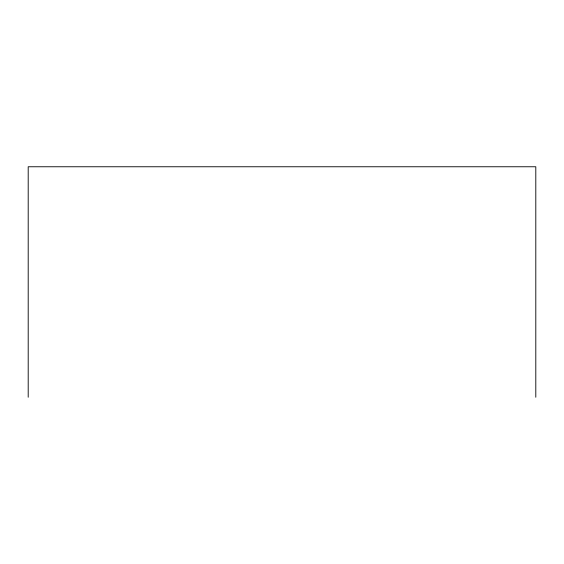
<?xml version="1.0" encoding="UTF-8"?>
<svg xmlns="http://www.w3.org/2000/svg" width="564" height="564" viewBox="0 0 564 564"><rect width="100%" height="100%" fill="white"/><g stroke="black" fill="none" stroke-linecap="round" stroke-linejoin="round"><path stroke-width="0.85" d="M535.8 397.239L535.8 166.761L28.2 166.761L28.2 397.239"/></g></svg>
